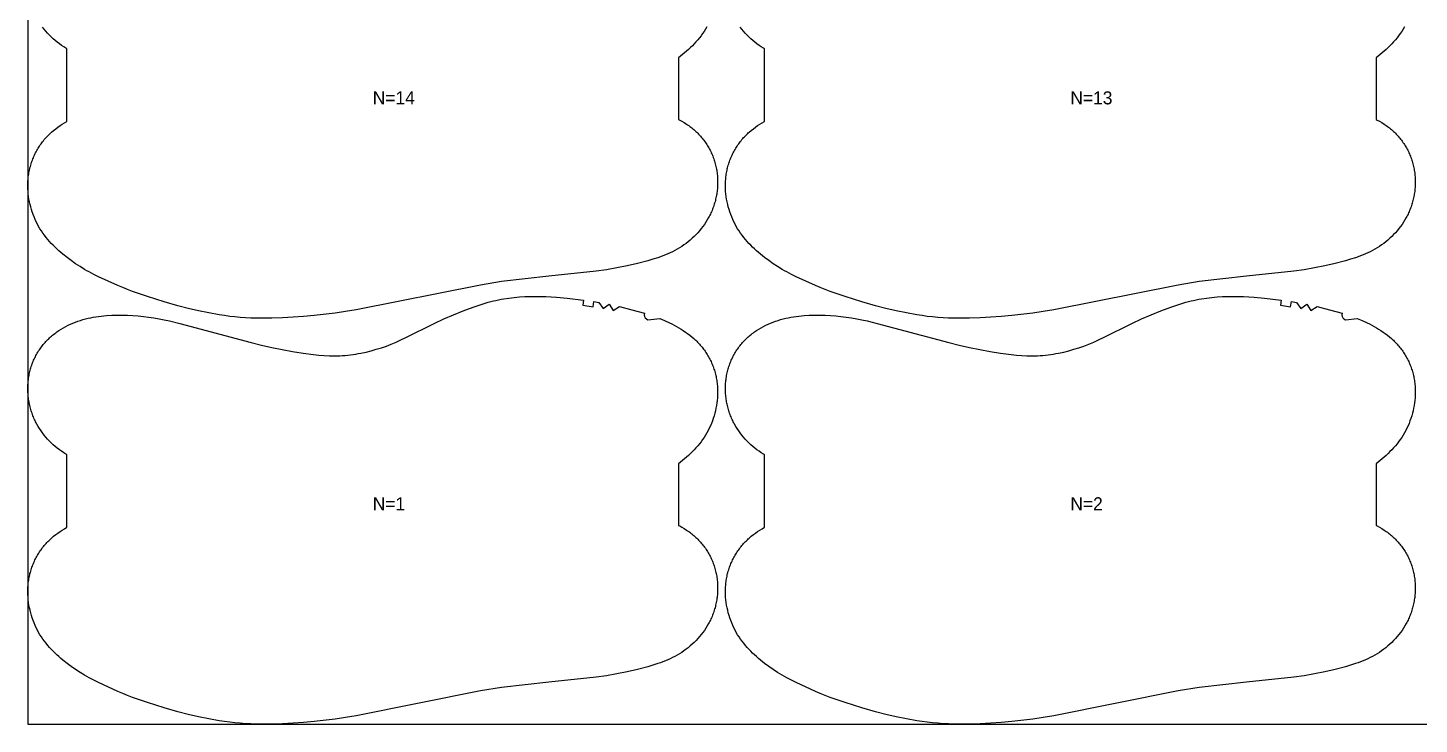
# Model space of a CAD drawing. Header units: inches. Extents: x 0 to 1874, y 0 to 1092.
# Drawn here: x 0 to 535, y 0 to 268 of the extents above; entities that cross this region are included whole.
import ezdxf

# ---------------------------------------------------------------- set-up
doc = ezdxf.new("R2010")
doc.units = ezdxf.units.IN

msp = doc.modelspace()

# ---------------------------------------------------------------- linework, layer by layer
at = {"layer": '1'}
for points in [[(0, 0), (1873.6998, 0), (1873.6998, 1091.8845), (0, 1091.8845), (0, 0)], [(238.2571, 155.4172), (242.8323, 155.8646), (244.7064, 155.0794), (246.5533, 154.2323), (247.4652, 153.7841), (248.3686, 153.3186), (249.263, 152.8352), (250.1478, 152.3334), (251.0221, 151.8125), (251.8843, 151.2714), (252.7323, 150.7089), (253.5641, 150.1239), (254.3776, 149.5152), (255.1709, 148.8816), (255.9419, 148.2221), (256.3184, 147.8822), (256.6886, 147.5353), (257.0523, 147.1815), (257.4093, 146.8207), (257.7594, 146.4531), (258.1027, 146.0789), (258.439, 145.6982), (258.7681, 145.3113), (259.09, 144.9181), (259.4046, 144.519), (259.7117, 144.114), (260.0113, 143.7033), (260.3032, 143.287), (260.5873, 142.8654), (260.8635, 142.4385), (261.1318, 142.0066), (261.392, 141.5697), (261.6439, 141.128), (261.8875, 140.6817), (262.1228, 140.231), (262.3496, 139.776), (262.5678, 139.3168), (262.7775, 138.8537), (262.9784, 138.3868), (263.1706, 137.9162), (263.354, 137.4422), (263.5285, 136.9649), (263.6941, 136.4845), (263.8506, 136.0011), (263.9979, 135.5149), (264.1361, 135.0261), (264.2651, 134.5348), (264.3847, 134.0412), (264.4949, 133.5455), (264.5957, 133.0478), (264.6871, 132.5483), (264.7691, 132.0472), (264.8419, 131.5446), (264.9055, 131.0407), (264.96, 130.5357), (265.0055, 130.0297), (265.042, 129.5229), (265.0884, 128.5076), (265.0998, 127.4911), (265.0768, 126.4747), (265.0199, 125.4598), (264.9297, 124.4476), (264.8068, 123.439), (264.6517, 122.435), (264.4647, 121.4362), (264.2466, 120.4437), (263.9976, 119.4581), (263.7184, 118.4804), (263.4095, 117.5113), (263.0712, 116.5519), (262.7037, 115.6032), (262.307, 114.6665), (261.8811, 113.7432), (261.426, 112.8344), (260.9417, 111.9414), (260.4283, 111.0655), (259.8858, 110.208), (259.3144, 109.3697), (258.7158, 108.5506), (258.0917, 107.7501), (257.444, 106.9677), (256.7746, 106.203), (256.0852, 105.4555), (255.3777, 104.7246), (254.6539, 104.0099), (253.9155, 103.3109), (253.1635, 102.6272), (252.3984, 101.9581), (251.6212, 101.3033), (250.0998, 100.0878), (250.0998, 76.3795), (250.5064, 76.1734), (251.3975, 75.6844), (252.2719, 75.1657), (253.1282, 74.6176), (253.5491, 74.3326), (253.965, 74.0402), (254.3755, 73.7407), (254.7806, 73.4339), (255.1801, 73.1198), (255.5738, 72.7986), (255.9614, 72.4703), (256.3429, 72.1348), (256.718, 71.7922), (257.0866, 71.4426), (257.4484, 71.0859), (257.8033, 70.7223), (258.1512, 70.3519), (258.492, 69.9749), (258.8255, 69.5914), (259.1516, 69.2016), (259.4701, 68.8055), (259.7808, 68.4035), (260.0838, 67.9955), (260.3787, 67.5817), (260.6656, 67.1623), (260.9442, 66.7374), (261.2143, 66.3071), (261.476, 65.8716), (261.729, 65.4311), (261.9731, 64.9857), (262.2084, 64.5355), (262.4346, 64.0807), (262.6519, 63.6215), (262.8601, 63.1581), (263.0592, 62.6907), (263.2492, 62.2194), (263.4301, 61.7446), (263.6018, 61.2663), (263.7643, 60.7848), (263.9176, 60.3003), (264.0616, 59.8129), (264.1963, 59.3229), (264.3217, 58.8304), (264.4377, 58.3356), (264.5443, 57.8388), (264.6416, 57.3401), (264.7293, 56.8397), (264.8077, 56.3377), (264.8767, 55.8345), (264.9363, 55.33), (264.9866, 54.8245), (265.0277, 54.3181), (265.0595, 53.811), (265.0821, 53.3034), (265.0955, 52.7954), (265.0998, 52.2872), (265.095, 51.779), (265.0811, 51.2709), (265.0582, 50.7631), (265.0263, 50.2557), (264.9855, 49.7489), (264.9357, 49.243), (264.8771, 48.7379), (264.8096, 48.234), (264.7332, 47.7313), (264.6479, 47.2302), (264.5538, 46.7306), (264.4509, 46.2328), (264.3391, 45.737), (264.2185, 45.2433), (264.0891, 44.7519), (263.9509, 44.263), (263.8039, 43.7767), (263.6481, 43.2933), (263.4835, 42.8128), (263.3101, 42.3355), (263.128, 41.8615), (262.9371, 41.3909), (262.7375, 40.9241), (262.5294, 40.4609), (262.3127, 40.0017), (262.0878, 39.5464), (261.8547, 39.0951), (261.6136, 38.6479), (261.1079, 37.7665), (260.572, 36.9027), (260.0069, 36.0573), (259.4139, 35.2312), (258.7941, 34.4251), (258.1487, 33.6396), (257.4785, 32.8755), (256.7843, 32.1333), (256.0669, 31.4135), (255.3272, 30.7168), (254.566, 30.0436), (253.784, 29.3947), (252.9821, 28.7704), (252.1612, 28.1714), (251.3221, 27.5978), (250.4661, 27.0498), (249.5941, 26.5274), (248.7071, 26.0308), (247.8063, 25.5601), (246.8927, 25.1154), (245.9672, 24.6968), (245.0311, 24.3041), (244.0854, 23.9351), (243.1312, 23.5875), (242.1698, 23.2589), (240.2298, 22.6487), (238.2747, 22.0852), (234.3435, 21.0467), (230.3869, 20.1186), (226.4039, 19.3046), (222.3975, 18.6154), (218.3721, 18.0532), (200.1828, 16.107), (182.0039, 14.0666), (173.9798, 12.7582), (126.1457, 3.1918), (122.1333, 2.5404), (118.1089, 1.9638), (110.0365, 0.9962), (105.9877, 0.6333), (101.9321, 0.3539), (97.872, 0.1533), (93.8085, 0.0325), (89.743, 0), (85.679, 0.0871), (83.649, 0.1866), (81.6214, 0.3262), (79.5972, 0.5068), (77.5771, 0.7294), (75.5621, 0.9942), (73.5524, 1.2985), (69.5499, 2.0119), (65.5709, 2.8441), (61.6141, 3.7759), (57.6781, 4.7926), (52.448, 6.2795), (46.0015, 8.3073), (42.1496, 9.6108), (40.2383, 10.3019), (38.342, 11.0306), (36.4629, 11.8018), (34.5975, 12.6069), (27.188, 15.964), (25.3594, 16.8504), (23.5572, 17.7863), (22.6686, 18.2777), (21.789, 18.7851), (20.0562, 19.8457), (18.3583, 20.9632), (16.695, 22.1326), (15.0668, 23.3505), (13.4786, 24.6194), (12.7013, 25.2743), (11.9363, 25.9433), (11.1842, 26.6271), (10.4459, 27.326), (9.7221, 28.0407), (9.0146, 28.7716), (8.3252, 29.5191), (7.6557, 30.2839), (7.0081, 31.0662), (6.384, 31.8667), (5.7853, 32.6859), (5.214, 33.5241), (4.6715, 34.3817), (4.158, 35.2576), (3.6738, 36.1505), (3.2187, 37.0593), (2.7928, 37.9827), (2.396, 38.9193), (2.0285, 39.868), (1.6903, 40.8275), (1.3813, 41.7965), (1.1021, 42.7742), (0.8532, 43.7598), (0.635, 44.7524), (0.4481, 45.7511), (0.2929, 46.7552), (0.17, 47.7637), (0.0799, 48.7759), (0.023, 49.7908), (0, 50.8072), (0.0114, 51.8237), (0.0578, 52.839), (0.0943, 53.3458), (0.1397, 53.8518), (0.1942, 54.3568), (0.2579, 54.8607), (0.3306, 55.3633), (0.4127, 55.8644), (0.5041, 56.3639), (0.6048, 56.8616), (0.7151, 57.3573), (0.8347, 57.8509), (0.9636, 58.3422), (1.1018, 58.831), (1.2492, 59.3172), (1.4057, 59.8006), (1.5712, 60.281), (1.7457, 60.7583), (1.9291, 61.2323), (2.1214, 61.7029), (2.3223, 62.1698), (2.532, 62.6329), (2.7502, 63.0921), (2.977, 63.5471), (3.2122, 63.9979), (3.4559, 64.4441), (3.7078, 64.8858), (3.968, 65.3227), (4.2362, 65.7546), (4.5125, 66.1815), (4.7966, 66.6032), (5.0885, 67.0194), (5.3881, 67.4301), (5.6952, 67.8351), (6.0098, 68.2342), (6.3317, 68.6274), (6.6608, 69.0144), (6.9971, 69.395), (7.3403, 69.7692), (7.6905, 70.1368), (8.0475, 70.4976), (8.4111, 70.8515), (8.7813, 71.1983), (9.1579, 71.5382), (9.9289, 72.1977), (10.7222, 72.8313), (11.5357, 73.44), (12.3675, 74.025), (13.2155, 74.5875), (14.0777, 75.1286), (14.952, 75.6496), (15, 75.6768), (15, 103.5143), (14.6337, 103.7337), (13.7777, 104.2817), (12.9386, 104.8553), (12.1177, 105.4543), (11.3158, 106.0785), (10.5338, 106.7275), (9.7725, 107.4007), (9.0328, 108.0974), (8.3155, 108.8172), (7.6213, 109.5594), (6.9511, 110.3235), (6.3057, 111.1089), (5.6859, 111.9151), (5.0929, 112.7412), (4.5278, 113.5865), (3.9919, 114.4503), (3.4862, 115.3318), (3.2451, 115.779), (3.012, 116.2302), (2.7871, 116.6856), (2.5704, 117.1448), (2.3622, 117.6079), (2.1626, 118.0748), (1.9718, 118.5453), (1.7897, 119.0193), (1.6163, 119.4967), (1.4517, 119.9772), (1.2959, 120.4606), (1.1489, 120.9469), (1.0107, 121.4358), (0.8813, 121.9272), (0.7607, 122.4209), (0.6489, 122.9167), (0.546, 123.4145), (0.4519, 123.914), (0.3666, 124.4152), (0.2902, 124.9179), (0.2227, 125.4218), (0.164, 125.9268), (0.1143, 126.4328), (0.0734, 126.9396), (0.0416, 127.447), (0.0187, 127.9548), (0.0048, 128.4629), (0, 128.9711), (0.0043, 129.4793), (0.0177, 129.9873), (0.0403, 130.4949), (0.0721, 131.002), (0.1132, 131.5084), (0.1635, 132.0139), (0.2231, 132.5183), (0.2921, 133.0216), (0.3705, 133.5236), (0.4582, 134.024), (0.5554, 134.5227), (0.6621, 135.0195), (0.7781, 135.5143), (0.9035, 136.0068), (1.0382, 136.4968), (1.1822, 136.9842), (1.3355, 137.4687), (1.498, 137.9502), (1.6697, 138.4285), (1.8506, 138.9033), (2.0406, 139.3745), (2.2397, 139.8419), (2.4479, 140.3053), (2.6652, 140.7645), (2.8914, 141.2193), (3.1266, 141.6696), (3.3708, 142.115), (3.6238, 142.5555), (3.8854, 142.991), (4.1556, 143.4212), (4.4342, 143.8461), (4.721, 144.2656), (5.016, 144.6793), (5.3189, 145.0873), (5.6297, 145.4894), (5.9482, 145.8855), (6.2743, 146.2753), (6.6078, 146.6588), (6.9485, 147.0358), (7.2965, 147.4062), (7.6514, 147.7698), (8.0132, 148.1265), (8.3818, 148.4761), (8.7569, 148.8187), (9.1383, 149.1542), (9.526, 149.4825), (9.9197, 149.8037), (10.3191, 150.1177), (10.7243, 150.4245), (11.1348, 150.7241), (11.5506, 151.0164), (11.9715, 151.3015), (12.8279, 151.8496), (13.7023, 152.3683), (14.5934, 152.8573), (15.4997, 153.3166), (16.4201, 153.7465), (17.3535, 154.1475), (18.2987, 154.5199), (19.2545, 154.8644), (20.22, 155.1812), (21.194, 155.4709), (22.1754, 155.7339), (23.1631, 155.9708), (24.1564, 156.1827), (25.1547, 156.371), (26.1573, 156.5369), (27.1634, 156.6818), (28.1726, 156.8068), (30.1971, 157.0026), (32.2262, 157.1332), (34.2577, 157.2014), (36.2898, 157.2085), (38.3211, 157.1558), (40.3501, 157.0451), (42.3758, 156.8803), (44.3974, 156.6661), (46.414, 156.4068), (48.4249, 156.1062), (50.4289, 155.7642), (52.425, 155.3802), (54.4119, 154.9532), (58.359, 153.9839), (85.8508, 146.6333), (89.8023, 145.6778), (93.7703, 144.7938), (97.7548, 143.9874), (101.7536, 143.2558), (105.7653, 142.602), (109.7943, 142.0607), (111.8166, 141.8466), (113.8431, 141.6825), (115.8726, 141.5798), (116.8881, 141.555), (117.9037, 141.5498), (118.9193, 141.5652), (119.9346, 141.6013), (120.9492, 141.6576), (121.9626, 141.7338), (122.9745, 141.8295), (123.9844, 141.9444), (124.9921, 142.0782), (125.997, 142.2304), (126.9988, 142.4007), (127.9974, 142.5886), (129.9843, 143.0152), (131.9568, 143.506), (133.9138, 144.0569), (135.854, 144.6646), (137.7755, 145.3289), (139.6757, 146.0501), (141.5524, 146.8289), (143.4047, 147.6633), (145.2371, 148.5418), (156.1331, 154.0222), (159.8305, 155.7112), (163.5734, 157.2984), (167.3508, 158.799), (171.1615, 160.2156), (173.0803, 160.8897), (175.0107, 161.5281), (176.9556, 162.1162), (177.9344, 162.3869), (178.9179, 162.6396), (179.9064, 162.8728), (180.8995, 163.0867), (181.8968, 163.2819), (182.8977, 163.4589), (184.9085, 163.7605), (186.9282, 163.996), (188.9533, 164.17), (190.9821, 164.2885), (193.0135, 164.3579), (195.0461, 164.3845), (197.0789, 164.3735), (199.1109, 164.3256), (201.1416, 164.2405), (203.1702, 164.1178), (207.2195, 163.7652), (213.5677, 162.997), (213.2964, 161.0155), (217.2127, 160.4389), (217.5249, 162.4144), (219.4986, 162.091), (221.1095, 159.7769), (223.4335, 161.3726), (224.9794, 159.0165), (227.3466, 160.5443), (232.1847, 159.2868), (236.9967, 157.9325), (236.8989, 157.319), (236.9938, 156.705), (237.2721, 156.1496), (237.7071, 155.7061), (238.2571, 155.4172)], [(506.3571, 155.4172), (510.9323, 155.8646), (512.8064, 155.0794), (514.6533, 154.2323), (515.5652, 153.7841), (516.4686, 153.3186), (517.363, 152.8352), (518.2478, 152.3334), (519.1221, 151.8125), (519.9843, 151.2714), (520.8323, 150.7089), (521.6641, 150.1239), (522.4776, 149.5152), (523.2709, 148.8816), (524.0419, 148.2221), (524.4184, 147.8822), (524.7886, 147.5353), (525.1523, 147.1815), (525.5093, 146.8207), (525.8594, 146.4531), (526.2027, 146.0789), (526.539, 145.6982), (526.8681, 145.3113), (527.19, 144.9181), (527.5046, 144.519), (527.8117, 144.114), (528.1113, 143.7033), (528.4032, 143.287), (528.6873, 142.8654), (528.9635, 142.4385), (529.2318, 142.0066), (529.492, 141.5697), (529.7439, 141.128), (529.9875, 140.6817), (530.2228, 140.231), (530.4496, 139.776), (530.6678, 139.3168), (530.8775, 138.8537), (531.0784, 138.3868), (531.2706, 137.9162), (531.454, 137.4422), (531.6285, 136.9649), (531.7941, 136.4845), (531.9506, 136.0011), (532.0979, 135.5149), (532.2361, 135.0261), (532.3651, 134.5348), (532.4847, 134.0412), (532.5949, 133.5455), (532.6957, 133.0478), (532.7871, 132.5483), (532.8691, 132.0472), (532.9419, 131.5446), (533.0055, 131.0407), (533.06, 130.5357), (533.1055, 130.0297), (533.142, 129.5229), (533.1884, 128.5076), (533.1998, 127.4911), (533.1768, 126.4747), (533.1199, 125.4598), (533.0297, 124.4476), (532.9068, 123.439), (532.7517, 122.435), (532.5647, 121.4362), (532.3466, 120.4437), (532.0976, 119.4581), (531.8184, 118.4804), (531.5095, 117.5113), (531.1712, 116.5519), (530.8037, 115.6032), (530.407, 114.6665), (529.9811, 113.7432), (529.526, 112.8344), (529.0417, 111.9414), (528.5283, 111.0655), (527.9858, 110.208), (527.4144, 109.3697), (526.8158, 108.5506), (526.1917, 107.7501), (525.544, 106.9677), (524.8746, 106.203), (524.1852, 105.4555), (523.4777, 104.7246), (522.7539, 104.0099), (522.0155, 103.3109), (521.2635, 102.6272), (520.4984, 101.9581), (519.7212, 101.3033), (518.1998, 100.0878), (518.1998, 76.3795), (518.6064, 76.1734), (519.4975, 75.6844), (520.3719, 75.1657), (521.2282, 74.6176), (521.6491, 74.3326), (522.065, 74.0402), (522.4755, 73.7407), (522.8806, 73.4339), (523.2801, 73.1198), (523.6738, 72.7986), (524.0614, 72.4703), (524.4429, 72.1348), (524.818, 71.7922), (525.1866, 71.4426), (525.5484, 71.0859), (525.9033, 70.7223), (526.2512, 70.3519), (526.592, 69.9749), (526.9255, 69.5914), (527.2516, 69.2016), (527.5701, 68.8055), (527.8808, 68.4035), (528.1838, 67.9955), (528.4787, 67.5817), (528.7656, 67.1623), (529.0442, 66.7374), (529.3143, 66.3071), (529.576, 65.8716), (529.829, 65.4311), (530.0731, 64.9857), (530.3084, 64.5355), (530.5346, 64.0807), (530.7519, 63.6215), (530.9601, 63.1581), (531.1592, 62.6907), (531.3492, 62.2194), (531.5301, 61.7446), (531.7018, 61.2663), (531.8643, 60.7848), (532.0176, 60.3003), (532.1616, 59.8129), (532.2963, 59.3229), (532.4217, 58.8304), (532.5377, 58.3356), (532.6443, 57.8388), (532.7416, 57.3401), (532.8293, 56.8397), (532.9077, 56.3377), (532.9767, 55.8345), (533.0363, 55.33), (533.0866, 54.8245), (533.1277, 54.3181), (533.1595, 53.811), (533.1821, 53.3034), (533.1955, 52.7954), (533.1998, 52.2872), (533.195, 51.779), (533.1811, 51.2709), (533.1582, 50.7631), (533.1263, 50.2557), (533.0855, 49.7489), (533.0357, 49.243), (532.9771, 48.7379), (532.9096, 48.234), (532.8332, 47.7313), (532.7479, 47.2302), (532.6538, 46.7306), (532.5509, 46.2328), (532.4391, 45.737), (532.3185, 45.2433), (532.1891, 44.7519), (532.0509, 44.263), (531.9039, 43.7767), (531.7481, 43.2933), (531.5835, 42.8128), (531.4101, 42.3355), (531.228, 41.8615), (531.0371, 41.3909), (530.8375, 40.9241), (530.6294, 40.4609), (530.4127, 40.0017), (530.1878, 39.5464), (529.9547, 39.0951), (529.7136, 38.6479), (529.2079, 37.7665), (528.672, 36.9027), (528.1069, 36.0573), (527.5139, 35.2312), (526.8941, 34.4251), (526.2487, 33.6396), (525.5785, 32.8755), (524.8843, 32.1333), (524.1669, 31.4135), (523.4272, 30.7168), (522.666, 30.0436), (521.884, 29.3947), (521.0821, 28.7704), (520.2612, 28.1714), (519.4221, 27.5978), (518.5661, 27.0498), (517.6941, 26.5274), (516.8071, 26.0308), (515.9063, 25.5601), (514.9927, 25.1154), (514.0672, 24.6968), (513.1311, 24.3041), (512.1854, 23.9351), (511.2312, 23.5875), (510.2698, 23.2589), (508.3298, 22.6487), (506.3747, 22.0852), (502.4435, 21.0467), (498.4869, 20.1186), (494.5039, 19.3046), (490.4975, 18.6154), (486.4721, 18.0532), (468.2828, 16.107), (450.1039, 14.0666), (442.0798, 12.7582), (394.2457, 3.1918), (390.2333, 2.5404), (386.2089, 1.9638), (378.1365, 0.9962), (374.0877, 0.6333), (370.0321, 0.3539), (365.972, 0.1533), (361.9085, 0.0325), (357.843, 0), (353.779, 0.0871), (351.749, 0.1866), (349.7214, 0.3262), (347.6972, 0.5068), (345.6771, 0.7294), (343.6621, 0.9942), (341.6524, 1.2985), (337.6499, 2.0119), (333.6709, 2.8441), (329.7141, 3.7759), (325.7781, 4.7926), (320.548, 6.2795), (314.1015, 8.3073), (310.2496, 9.6108), (308.3383, 10.3019), (306.442, 11.0306), (304.5629, 11.8018), (302.6975, 12.6069), (295.288, 15.964), (293.4594, 16.8504), (291.6572, 17.7863), (290.7686, 18.2777), (289.889, 18.7851), (288.1562, 19.8457), (286.4583, 20.9632), (284.795, 22.1326), (283.1668, 23.3505), (281.5786, 24.6194), (280.8013, 25.2743), (280.0363, 25.9433), (279.2842, 26.6271), (278.5459, 27.326), (277.8221, 28.0407), (277.1146, 28.7716), (276.4252, 29.5191), (275.7557, 30.2839), (275.1081, 31.0662), (274.484, 31.8667), (273.8853, 32.6859), (273.314, 33.5241), (272.7715, 34.3817), (272.258, 35.2576), (271.7738, 36.1505), (271.3187, 37.0593), (270.8928, 37.9827), (270.496, 38.9193), (270.1285, 39.868), (269.7903, 40.8275), (269.4813, 41.7965), (269.2021, 42.7742), (268.9532, 43.7598), (268.735, 44.7524), (268.5481, 45.7511), (268.3929, 46.7552), (268.27, 47.7637), (268.1799, 48.7759), (268.123, 49.7908), (268.1, 50.8072), (268.1114, 51.8237), (268.1578, 52.839), (268.1943, 53.3458), (268.2397, 53.8518), (268.2942, 54.3568), (268.3579, 54.8607), (268.4306, 55.3633), (268.5127, 55.8644), (268.6041, 56.3639), (268.7048, 56.8616), (268.8151, 57.3573), (268.9347, 57.8509), (269.0636, 58.3422), (269.2018, 58.831), (269.3492, 59.3172), (269.5057, 59.8006), (269.6712, 60.281), (269.8457, 60.7583), (270.0291, 61.2323), (270.2214, 61.7029), (270.4223, 62.1698), (270.632, 62.6329), (270.8502, 63.0921), (271.077, 63.5471), (271.3122, 63.9979), (271.5559, 64.4441), (271.8078, 64.8858), (272.068, 65.3227), (272.3362, 65.7546), (272.6125, 66.1815), (272.8966, 66.6032), (273.1885, 67.0194), (273.4881, 67.4301), (273.7952, 67.8351), (274.1098, 68.2342), (274.4317, 68.6274), (274.7608, 69.0144), (275.0971, 69.395), (275.4403, 69.7692), (275.7905, 70.1368), (276.1475, 70.4976), (276.5111, 70.8515), (276.8813, 71.1983), (277.2579, 71.5382), (278.0289, 72.1977), (278.8222, 72.8313), (279.6357, 73.44), (280.4675, 74.025), (281.3155, 74.5875), (282.1777, 75.1286), (283.052, 75.6496), (283.1, 75.6768), (283.1, 103.5143), (282.7337, 103.7337), (281.8777, 104.2817), (281.0386, 104.8553), (280.2177, 105.4543), (279.4158, 106.0785), (278.6338, 106.7275), (277.8725, 107.4007), (277.1328, 108.0974), (276.4155, 108.8172), (275.7213, 109.5594), (275.0511, 110.3235), (274.4057, 111.1089), (273.7859, 111.9151), (273.1929, 112.7412), (272.6278, 113.5865), (272.0919, 114.4503), (271.5862, 115.3318), (271.3451, 115.779), (271.112, 116.2302), (270.8871, 116.6856), (270.6704, 117.1448), (270.4622, 117.6079), (270.2626, 118.0748), (270.0718, 118.5453), (269.8897, 119.0193), (269.7163, 119.4967), (269.5517, 119.9772), (269.3959, 120.4606), (269.2489, 120.9469), (269.1107, 121.4358), (268.9813, 121.9272), (268.8607, 122.4209), (268.7489, 122.9167), (268.646, 123.4145), (268.5519, 123.914), (268.4666, 124.4152), (268.3902, 124.9179), (268.3227, 125.4218), (268.264, 125.9268), (268.2143, 126.4328), (268.1734, 126.9396), (268.1416, 127.447), (268.1187, 127.9548), (268.1048, 128.4629), (268.1, 128.9711), (268.1043, 129.4793), (268.1177, 129.9873), (268.1403, 130.4949), (268.1721, 131.002), (268.2132, 131.5084), (268.2635, 132.0139), (268.3231, 132.5183), (268.3921, 133.0216), (268.4705, 133.5236), (268.5582, 134.024), (268.6554, 134.5227), (268.7621, 135.0195), (268.8781, 135.5143), (269.0035, 136.0068), (269.1382, 136.4968), (269.2822, 136.9842), (269.4355, 137.4687), (269.598, 137.9502), (269.7697, 138.4285), (269.9506, 138.9033), (270.1406, 139.3745), (270.3397, 139.8419), (270.5479, 140.3053), (270.7652, 140.7645), (270.9914, 141.2193), (271.2266, 141.6696), (271.4708, 142.115), (271.7238, 142.5555), (271.9854, 142.991), (272.2556, 143.4212), (272.5342, 143.8461), (272.821, 144.2656), (273.116, 144.6793), (273.4189, 145.0873), (273.7297, 145.4894), (274.0482, 145.8855), (274.3743, 146.2753), (274.7078, 146.6588), (275.0485, 147.0358), (275.3965, 147.4062), (275.7514, 147.7698), (276.1132, 148.1265), (276.4818, 148.4761), (276.8569, 148.8187), (277.2383, 149.1542), (277.626, 149.4825), (278.0197, 149.8037), (278.4191, 150.1177), (278.8243, 150.4245), (279.2348, 150.7241), (279.6506, 151.0164), (280.0715, 151.3015), (280.9279, 151.8496), (281.8023, 152.3683), (282.6934, 152.8573), (283.5997, 153.3166), (284.5201, 153.7465), (285.4535, 154.1475), (286.3987, 154.5199), (287.3545, 154.8644), (288.32, 155.1812), (289.294, 155.4709), (290.2754, 155.7339), (291.2631, 155.9708), (292.2564, 156.1827), (293.2547, 156.371), (294.2573, 156.5369), (295.2634, 156.6818), (296.2726, 156.8068), (298.2971, 157.0026), (300.3262, 157.1332), (302.3577, 157.2014), (304.3898, 157.2085), (306.4211, 157.1558), (308.4501, 157.0451), (310.4758, 156.8803), (312.4974, 156.6661), (314.514, 156.4068), (316.5249, 156.1062), (318.5289, 155.7642), (320.525, 155.3802), (322.5119, 154.9532), (326.459, 153.9839), (353.9508, 146.6333), (357.9023, 145.6778), (361.8703, 144.7938), (365.8548, 143.9874), (369.8536, 143.2558), (373.8653, 142.602), (377.8943, 142.0607), (379.9166, 141.8466), (381.9431, 141.6825), (383.9726, 141.5798), (384.9881, 141.555), (386.0037, 141.5498), (387.0193, 141.5652), (388.0346, 141.6013), (389.0492, 141.6576), (390.0626, 141.7338), (391.0745, 141.8295), (392.0844, 141.9444), (393.0921, 142.0782), (394.097, 142.2304), (395.0988, 142.4007), (396.0974, 142.5886), (398.0843, 143.0152), (400.0568, 143.506), (402.0138, 144.0569), (403.954, 144.6646), (405.8755, 145.3289), (407.7757, 146.0501), (409.6524, 146.8289), (411.5047, 147.6633), (413.3371, 148.5418), (424.2331, 154.0222), (427.9305, 155.7112), (431.6734, 157.2984), (435.4508, 158.799), (439.2615, 160.2156), (441.1803, 160.8897), (443.1107, 161.5281), (445.0556, 162.1162), (446.0344, 162.3869), (447.0179, 162.6396), (448.0064, 162.8728), (448.9995, 163.0867), (449.9968, 163.2819), (450.9977, 163.4589), (453.0085, 163.7605), (455.0282, 163.996), (457.0533, 164.17), (459.0821, 164.2885), (461.1135, 164.3579), (463.1461, 164.3845), (465.1789, 164.3735), (467.2109, 164.3256), (469.2416, 164.2405), (471.2702, 164.1178), (475.3195, 163.7652), (481.6677, 162.997), (481.3964, 161.0155), (485.3127, 160.4389), (485.6249, 162.4144), (487.5986, 162.091), (489.2095, 159.7769), (491.5335, 161.3726), (493.0794, 159.0165), (495.4466, 160.5443), (500.2847, 159.2868), (505.0967, 157.9325), (504.9989, 157.319), (505.0938, 156.705), (505.3721, 156.1496), (505.8071, 155.7061), (506.3571, 155.4172)]]:
    msp.add_lwpolyline(points, close=True, dxfattribs=at)
for points in [[(260.9417, 267.9414), (260.4283, 267.0655), (259.8858, 266.208), (259.3144, 265.3697), (258.7158, 264.5506), (258.0917, 263.7501), (257.444, 262.9677), (256.7746, 262.203), (256.0852, 261.4555), (255.3777, 260.7246), (254.6539, 260.0099), (253.9155, 259.3109), (253.1635, 258.6272), (252.3984, 257.9581), (251.6212, 257.3033), (250.0998, 256.0878), (250.0998, 232.3795), (250.5064, 232.1734), (251.3975, 231.6844), (252.2719, 231.1657), (253.1282, 230.6176), (253.5491, 230.3326), (253.965, 230.0402), (254.3755, 229.7407), (254.7806, 229.4339), (255.1801, 229.1198), (255.5738, 228.7986), (255.9614, 228.4703), (256.3429, 228.1348), (256.718, 227.7922), (257.0866, 227.4426), (257.4484, 227.0859), (257.8033, 226.7223), (258.1512, 226.3519), (258.492, 225.9749), (258.8255, 225.5914), (259.1516, 225.2016), (259.4701, 224.8055), (259.7808, 224.4035), (260.0838, 223.9955), (260.3787, 223.5817), (260.6656, 223.1623), (260.9442, 222.7374), (261.2143, 222.3071), (261.476, 221.8716), (261.729, 221.4311), (261.9731, 220.9857), (262.2084, 220.5355), (262.4346, 220.0807), (262.6519, 219.6215), (262.8601, 219.1581), (263.0592, 218.6907), (263.2492, 218.2194), (263.4301, 217.7446), (263.6018, 217.2663), (263.7643, 216.7848), (263.9176, 216.3003), (264.0616, 215.8129), (264.1963, 215.3229), (264.3217, 214.8304), (264.4377, 214.3356), (264.5443, 213.8388), (264.6416, 213.3401), (264.7293, 212.8397), (264.8077, 212.3377), (264.8767, 211.8345), (264.9363, 211.33), (264.9866, 210.8245), (265.0277, 210.3181), (265.0595, 209.811), (265.0821, 209.3034), (265.0955, 208.7954), (265.0998, 208.2872), (265.095, 207.779), (265.0811, 207.2709), (265.0582, 206.7631), (265.0263, 206.2557), (264.9855, 205.7489), (264.9357, 205.243), (264.8771, 204.7379), (264.8096, 204.234), (264.7332, 203.7313), (264.6479, 203.2302), (264.5538, 202.7306), (264.4509, 202.2328), (264.3391, 201.737), (264.2185, 201.2433), (264.0891, 200.7519), (263.9509, 200.263), (263.8039, 199.7767), (263.6481, 199.2933), (263.4835, 198.8128), (263.3101, 198.3355), (263.128, 197.8615), (262.9371, 197.3909), (262.7375, 196.9241), (262.5294, 196.4609), (262.3127, 196.0017), (262.0878, 195.5464), (261.8547, 195.0951), (261.6136, 194.6479), (261.1079, 193.7665), (260.572, 192.9027), (260.0069, 192.0573), (259.4139, 191.2312), (258.7941, 190.4251), (258.1487, 189.6396), (257.4785, 188.8755), (256.7843, 188.1333), (256.0669, 187.4135), (255.3272, 186.7168), (254.566, 186.0436), (253.784, 185.3947), (252.9821, 184.7704), (252.1612, 184.1714), (251.3221, 183.5978), (250.4661, 183.0498), (249.5941, 182.5274), (248.7071, 182.0308), (247.8063, 181.5601), (246.8927, 181.1154), (245.9672, 180.6968), (245.0311, 180.3041), (244.0854, 179.9351), (243.1312, 179.5875), (242.1698, 179.2589), (240.2298, 178.6487), (238.2747, 178.0852), (234.3435, 177.0467), (230.3869, 176.1186), (226.4039, 175.3046), (222.3975, 174.6154), (218.3721, 174.0532), (200.1828, 172.107), (182.0039, 170.0666), (173.9798, 168.7582), (126.1457, 159.1918), (122.1333, 158.5404), (118.1089, 157.9638), (110.0365, 156.9962), (105.9877, 156.6333), (101.9321, 156.3539), (97.872, 156.1533), (93.8085, 156.0325), (89.743, 156), (85.679, 156.0871), (83.649, 156.1866), (81.6214, 156.3262), (79.5972, 156.5068), (77.5771, 156.7294), (75.5621, 156.9942), (73.5524, 157.2985), (69.5499, 158.0119), (65.5709, 158.8441), (61.6141, 159.7759), (57.6781, 160.7926), (52.448, 162.2795), (46.0015, 164.3073), (42.1496, 165.6108), (40.2383, 166.3019), (38.342, 167.0306), (36.4629, 167.8018), (34.5975, 168.6069), (27.188, 171.964), (25.3594, 172.8504), (23.5572, 173.7863), (22.6686, 174.2777), (21.789, 174.7851), (20.0562, 175.8457), (18.3583, 176.9632), (16.695, 178.1326), (15.0668, 179.3505), (13.4786, 180.6194), (12.7013, 181.2743), (11.9363, 181.9433), (11.1842, 182.6271), (10.4459, 183.326), (9.7221, 184.0407), (9.0146, 184.7716), (8.3252, 185.5191), (7.6557, 186.2839), (7.0081, 187.0662), (6.384, 187.8667), (5.7853, 188.6859), (5.214, 189.5241), (4.6715, 190.3817), (4.158, 191.2576), (3.6738, 192.1505), (3.2187, 193.0593), (2.7928, 193.9827), (2.396, 194.9193), (2.0285, 195.868), (1.6903, 196.8275), (1.3813, 197.7965), (1.1021, 198.7742), (0.8532, 199.7598), (0.635, 200.7524), (0.4481, 201.7511), (0.2929, 202.7552), (0.17, 203.7637), (0.0799, 204.7759), (0.023, 205.7908), (0, 206.8072), (0.0114, 207.8237), (0.0578, 208.839), (0.0943, 209.3458), (0.1397, 209.8518), (0.1942, 210.3568), (0.2579, 210.8607), (0.3306, 211.3633), (0.4127, 211.8644), (0.5041, 212.3639), (0.6048, 212.8616), (0.7151, 213.3573), (0.8347, 213.8509), (0.9636, 214.3422), (1.1018, 214.831), (1.2492, 215.3172), (1.4057, 215.8006), (1.5712, 216.281), (1.7457, 216.7583), (1.9291, 217.2323), (2.1214, 217.7029), (2.3223, 218.1698), (2.532, 218.6329), (2.7502, 219.0921), (2.977, 219.5471), (3.2122, 219.9979), (3.4559, 220.4441), (3.7078, 220.8858), (3.968, 221.3227), (4.2362, 221.7546), (4.5125, 222.1815), (4.7966, 222.6032), (5.0885, 223.0194), (5.3881, 223.4301), (5.6952, 223.8351), (6.0098, 224.2342), (6.3317, 224.6274), (6.6608, 225.0144), (6.9971, 225.395), (7.3403, 225.7692), (7.6905, 226.1368), (8.0475, 226.4976), (8.4111, 226.8515), (8.7813, 227.1983), (9.1579, 227.5382), (9.9289, 228.1977), (10.7222, 228.8313), (11.5357, 229.44), (12.3675, 230.025), (13.2155, 230.5875), (14.0777, 231.1286), (14.952, 231.6496), (15, 231.6768), (15, 259.5143), (14.6337, 259.7337), (13.7777, 260.2817), (12.9386, 260.8553), (12.1177, 261.4543), (11.3158, 262.0785), (10.5338, 262.7275), (9.7725, 263.4007), (9.0328, 264.0974), (8.3155, 264.8172), (7.6213, 265.5594), (6.9511, 266.3235), (6.3057, 267.1089), (5.6859, 267.9151)], [(529.0417, 267.9414), (528.5283, 267.0655), (527.9858, 266.208), (527.4144, 265.3697), (526.8158, 264.5506), (526.1917, 263.7501), (525.544, 262.9677), (524.8746, 262.203), (524.1852, 261.4555), (523.4777, 260.7246), (522.7539, 260.0099), (522.0155, 259.3109), (521.2635, 258.6272), (520.4984, 257.9581), (519.7212, 257.3033), (518.1998, 256.0878), (518.1998, 232.3795), (518.6064, 232.1734), (519.4975, 231.6844), (520.3719, 231.1657), (521.2282, 230.6176), (521.6491, 230.3326), (522.065, 230.0402), (522.4755, 229.7407), (522.8806, 229.4339), (523.2801, 229.1198), (523.6738, 228.7986), (524.0614, 228.4703), (524.4429, 228.1348), (524.818, 227.7922), (525.1866, 227.4426), (525.5484, 227.0859), (525.9033, 226.7223), (526.2512, 226.3519), (526.592, 225.9749), (526.9255, 225.5914), (527.2516, 225.2016), (527.5701, 224.8055), (527.8808, 224.4035), (528.1838, 223.9955), (528.4787, 223.5817), (528.7656, 223.1623), (529.0442, 222.7374), (529.3143, 222.3071), (529.576, 221.8716), (529.829, 221.4311), (530.0731, 220.9857), (530.3084, 220.5355), (530.5346, 220.0807), (530.7519, 219.6215), (530.9601, 219.1581), (531.1592, 218.6907), (531.3492, 218.2194), (531.5301, 217.7446), (531.7018, 217.2663), (531.8643, 216.7848), (532.0176, 216.3003), (532.1616, 215.8129), (532.2963, 215.3229), (532.4217, 214.8304), (532.5377, 214.3356), (532.6443, 213.8388), (532.7416, 213.3401), (532.8293, 212.8397), (532.9077, 212.3377), (532.9767, 211.8345), (533.0363, 211.33), (533.0866, 210.8245), (533.1277, 210.3181), (533.1595, 209.811), (533.1821, 209.3034), (533.1955, 208.7954), (533.1998, 208.2872), (533.195, 207.779), (533.1811, 207.2709), (533.1582, 206.7631), (533.1263, 206.2557), (533.0855, 205.7489), (533.0357, 205.243), (532.9771, 204.7379), (532.9096, 204.234), (532.8332, 203.7313), (532.7479, 203.2302), (532.6538, 202.7306), (532.5509, 202.2328), (532.4391, 201.737), (532.3185, 201.2433), (532.1891, 200.7519), (532.0509, 200.263), (531.9039, 199.7767), (531.7481, 199.2933), (531.5835, 198.8128), (531.4101, 198.3355), (531.228, 197.8615), (531.0371, 197.3909), (530.8375, 196.9241), (530.6294, 196.4609), (530.4127, 196.0017), (530.1878, 195.5464), (529.9547, 195.0951), (529.7136, 194.6479), (529.2079, 193.7665), (528.672, 192.9027), (528.1069, 192.0573), (527.5139, 191.2312), (526.8941, 190.4251), (526.2487, 189.6396), (525.5785, 188.8755), (524.8843, 188.1333), (524.1669, 187.4135), (523.4272, 186.7168), (522.666, 186.0436), (521.884, 185.3947), (521.0821, 184.7704), (520.2612, 184.1714), (519.4221, 183.5978), (518.5661, 183.0498), (517.6941, 182.5274), (516.8071, 182.0308), (515.9063, 181.5601), (514.9927, 181.1154), (514.0672, 180.6968), (513.1311, 180.3041), (512.1854, 179.9351), (511.2312, 179.5875), (510.2698, 179.2589), (508.3298, 178.6487), (506.3747, 178.0852), (502.4435, 177.0467), (498.4869, 176.1186), (494.5039, 175.3046), (490.4975, 174.6154), (486.4721, 174.0532), (468.2828, 172.107), (450.1039, 170.0666), (442.0798, 168.7582), (394.2457, 159.1918), (390.2333, 158.5404), (386.2089, 157.9638), (378.1365, 156.9962), (374.0877, 156.6333), (370.0321, 156.3539), (365.972, 156.1533), (361.9085, 156.0325), (357.843, 156), (353.779, 156.0871), (351.749, 156.1866), (349.7214, 156.3262), (347.6972, 156.5068), (345.6771, 156.7294), (343.6621, 156.9942), (341.6524, 157.2985), (337.6499, 158.0119), (333.6709, 158.8441), (329.7141, 159.7759), (325.7781, 160.7926), (320.548, 162.2795), (314.1015, 164.3073), (310.2496, 165.6108), (308.3383, 166.3019), (306.442, 167.0306), (304.5629, 167.8018), (302.6975, 168.6069), (295.288, 171.964), (293.4594, 172.8504), (291.6572, 173.7863), (290.7686, 174.2777), (289.889, 174.7851), (288.1562, 175.8457), (286.4583, 176.9632), (284.795, 178.1326), (283.1668, 179.3505), (281.5786, 180.6194), (280.8013, 181.2743), (280.0363, 181.9433), (279.2842, 182.6271), (278.5459, 183.326), (277.8221, 184.0407), (277.1146, 184.7716), (276.4252, 185.5191), (275.7557, 186.2839), (275.1081, 187.0662), (274.484, 187.8667), (273.8853, 188.6859), (273.314, 189.5241), (272.7715, 190.3817), (272.258, 191.2576), (271.7738, 192.1505), (271.3187, 193.0593), (270.8928, 193.9827), (270.496, 194.9193), (270.1285, 195.868), (269.7903, 196.8275), (269.4813, 197.7965), (269.2021, 198.7742), (268.9532, 199.7598), (268.735, 200.7524), (268.5481, 201.7511), (268.3929, 202.7552), (268.27, 203.7637), (268.1799, 204.7759), (268.123, 205.7908), (268.1, 206.8072), (268.1114, 207.8237), (268.1578, 208.839), (268.1943, 209.3458), (268.2397, 209.8518), (268.2942, 210.3568), (268.3579, 210.8607), (268.4306, 211.3633), (268.5127, 211.8644), (268.6041, 212.3639), (268.7048, 212.8616), (268.8151, 213.3573), (268.9347, 213.8509), (269.0636, 214.3422), (269.2018, 214.831), (269.3492, 215.3172), (269.5057, 215.8006), (269.6712, 216.281), (269.8457, 216.7583), (270.0291, 217.2323), (270.2214, 217.7029), (270.4223, 218.1698), (270.632, 218.6329), (270.8502, 219.0921), (271.077, 219.5471), (271.3122, 219.9979), (271.5559, 220.4441), (271.8078, 220.8858), (272.068, 221.3227), (272.3362, 221.7546), (272.6125, 222.1815), (272.8966, 222.6032), (273.1885, 223.0194), (273.4881, 223.4301), (273.7952, 223.8351), (274.1098, 224.2342), (274.4317, 224.6274), (274.7608, 225.0144), (275.0971, 225.395), (275.4403, 225.7692), (275.7905, 226.1368), (276.1475, 226.4976), (276.5111, 226.8515), (276.8813, 227.1983), (277.2579, 227.5382), (278.0289, 228.1977), (278.8222, 228.8313), (279.6357, 229.44), (280.4675, 230.025), (281.3155, 230.5875), (282.1777, 231.1286), (283.052, 231.6496), (283.1, 231.6768), (283.1, 259.5143), (282.7337, 259.7337), (281.8777, 260.2817), (281.0386, 260.8553), (280.2177, 261.4543), (279.4158, 262.0785), (278.6338, 262.7275), (277.8725, 263.4007), (277.1328, 264.0974), (276.4155, 264.8172), (275.7213, 265.5594), (275.0511, 266.3235), (274.4057, 267.1089), (273.7859, 267.9151)]]:
    msp.add_lwpolyline(points, dxfattribs=at)

# ---------------------------------------------------------------- texts
for s, p in [('N=14', (132.5499, 238.1922)), ('N=13', (400.6499, 238.1922)), ('N=1', (132.5499, 82.1922)), ('N=2', (400.6499, 82.1922))]:
    msp.add_text(s, height=5, dxfattribs=at).set_placement(p)

doc.saveas('drawing.dxf')
